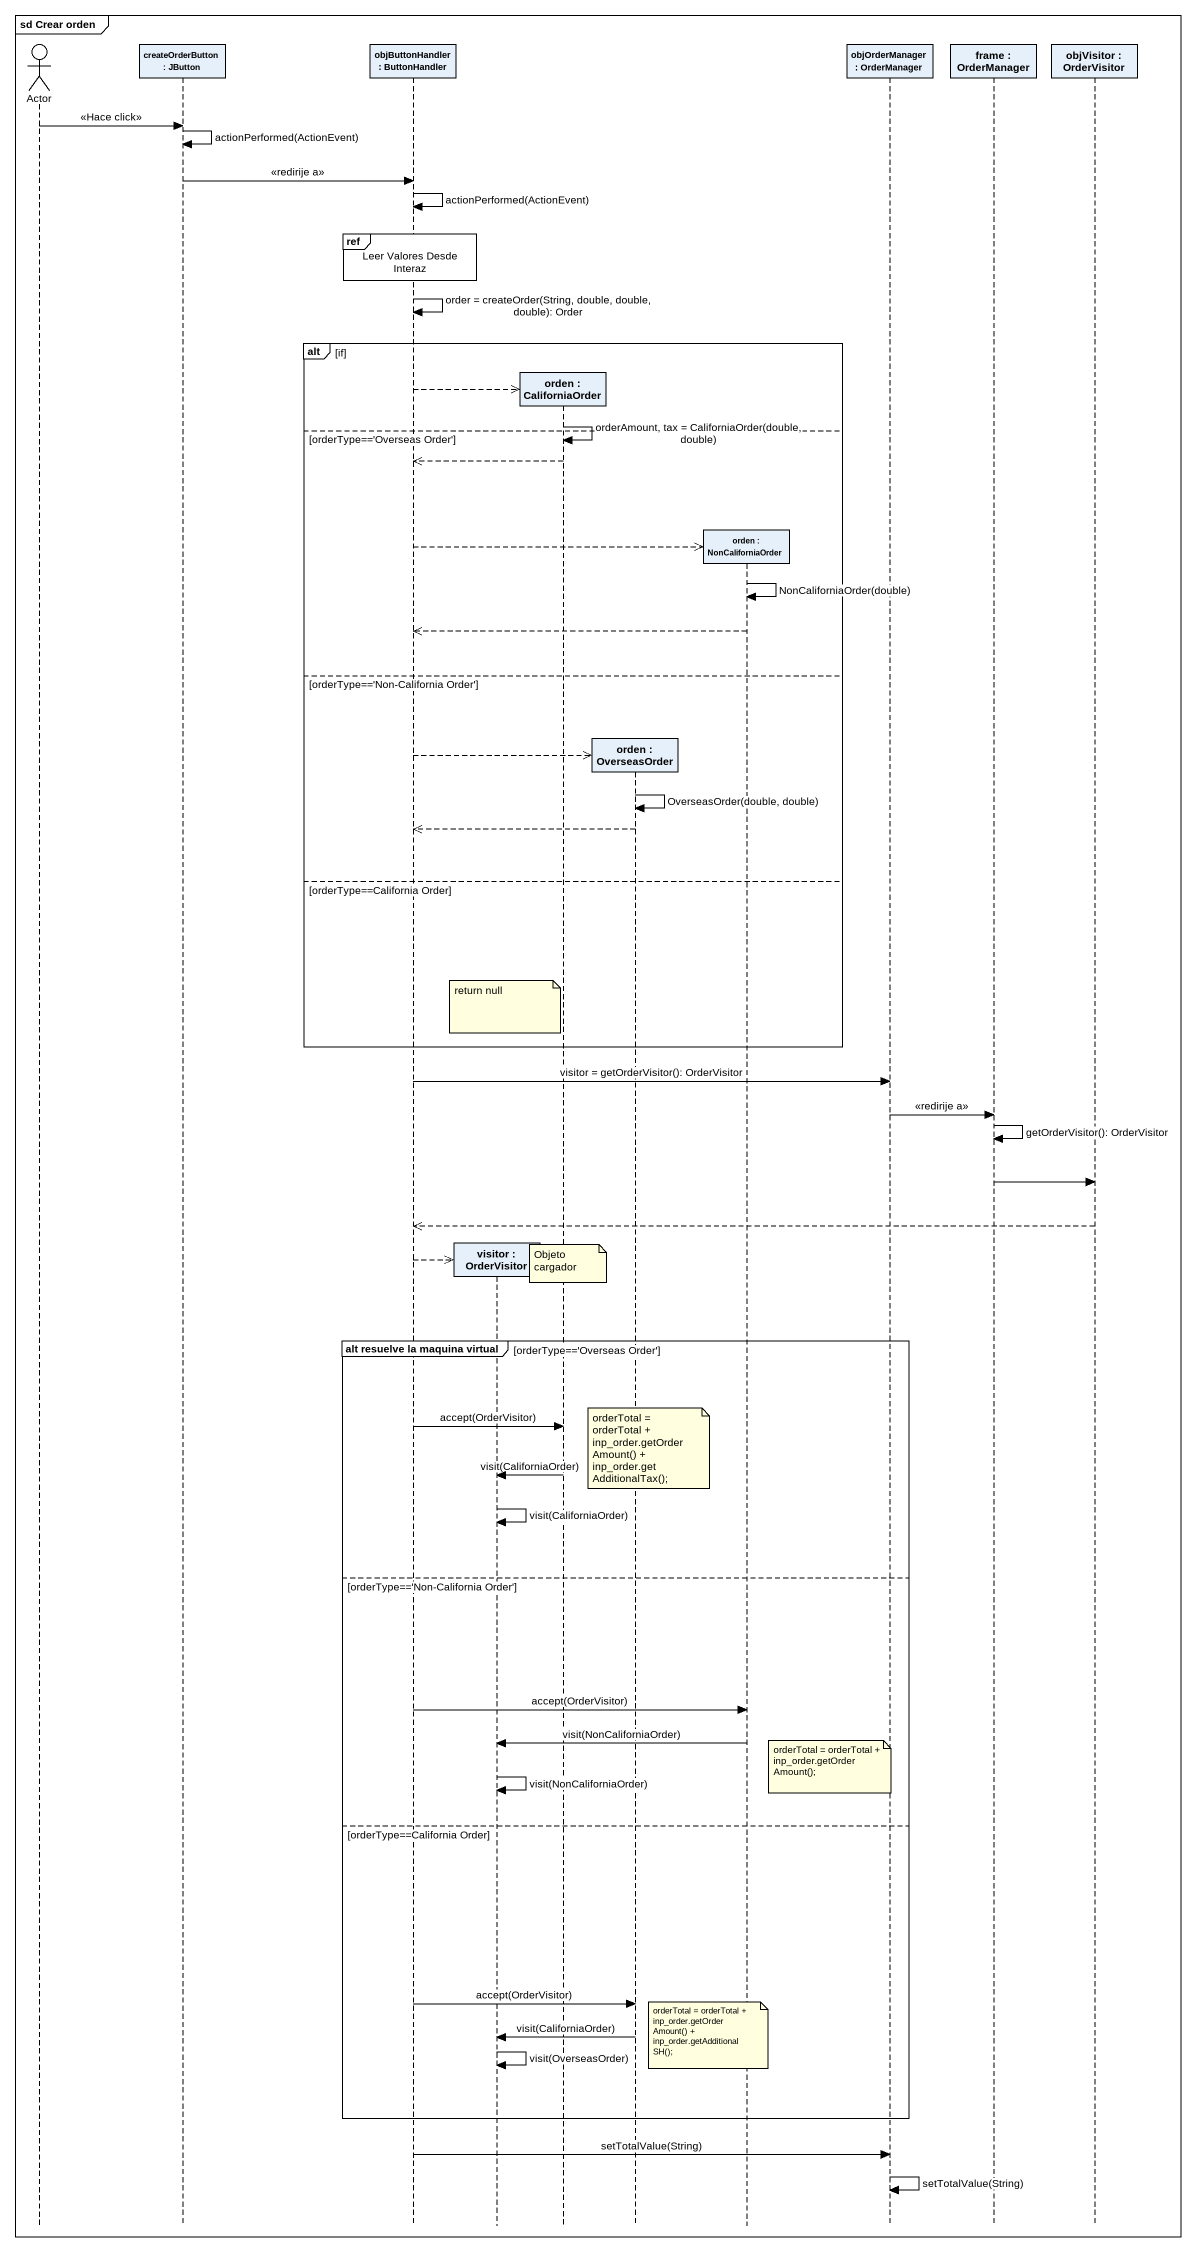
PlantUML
@startuml
mainframe sd Crear orden
hide footbox
actor "Actor" as Actor_
participant "createOrderButton : JButton" as createOrderButton
participant "objButtonHandler : ButtonHandler" as objButtonHandler
participant "visitor : OrderVisitor" as visitor
participant "orden : CaliforniaOrder" as orden
participant "orden : OverseasOrder" as orden_2
participant "orden : NonCaliforniaOrder" as orden_3
participant "objOrderManager : OrderManager" as objOrderManager
participant "frame : OrderManager" as frame_
participant "objVisitor : OrderVisitor" as objVisitor

Actor_ -> createOrderButton : <<Hace click>>
createOrderButton -> createOrderButton : actionPerformed(ActionEvent)
createOrderButton -> objButtonHandler : <<redirije a>>
objButtonHandler -> objButtonHandler : actionPerformed(ActionEvent)
ref over objButtonHandler : Leer Valores Desde Interaz
objButtonHandler -> objButtonHandler : order = createOrder(String, double, double, double): Order
alt if
  objButtonHandler -->> orden **
  orden -> orden : orderAmount, tax = CaliforniaOrder(double, double)
else orderType=='Overseas Order'
  orden -->> objButtonHandler
  objButtonHandler -->> orden_3 **
  orden_3 -> orden_3 : NonCaliforniaOrder(double)
  orden_3 -->> objButtonHandler
else orderType=='Non-California Order'
  objButtonHandler -->> orden_2 **
  orden_2 -> orden_2 : OverseasOrder(double, double)
  orden_2 -->> objButtonHandler
else orderType==California Order
  note over visitor : return null
end
objButtonHandler -> objOrderManager : visitor = getOrderVisitor(): OrderVisitor
objOrderManager -> frame_ : <<redirije a>>
frame_ -> frame_ : getOrderVisitor(): OrderVisitor
frame_ -> objVisitor
objVisitor -->> objButtonHandler
objButtonHandler -->> visitor **
note over orden : Objeto cargador
group alt resuelve la maquina virtual [orderType=='Overseas Order']
  objButtonHandler -> orden : accept(OrderVisitor)
  note over orden_2 : orderTotal = orderTotal + inp_order.getOrderAmount() + inp_order.getAdditionalTax();
  orden -> visitor : visit(CaliforniaOrder)
  visitor -> visitor : visit(CaliforniaOrder)
else orderType=='Non-California Order'
  objButtonHandler -> orden_3 : accept(OrderVisitor)
  orden_3 -> visitor : visit(NonCaliforniaOrder)
  note over objOrderManager : orderTotal = orderTotal + inp_order.getOrderAmount();
  visitor -> visitor : visit(NonCaliforniaOrder)
else orderType==California Order
  objButtonHandler -> orden_2 : accept(OrderVisitor)
  note over orden_3 : orderTotal = orderTotal + inp_order.getOrderAmount() + inp_order.getAdditionalSH();
  orden_2 -> visitor : visit(CaliforniaOrder)
  visitor -> visitor : visit(OverseasOrder)
end
objButtonHandler -> objOrderManager : setTotalValue(String)
objOrderManager -> objOrderManager : setTotalValue(String)
@enduml
